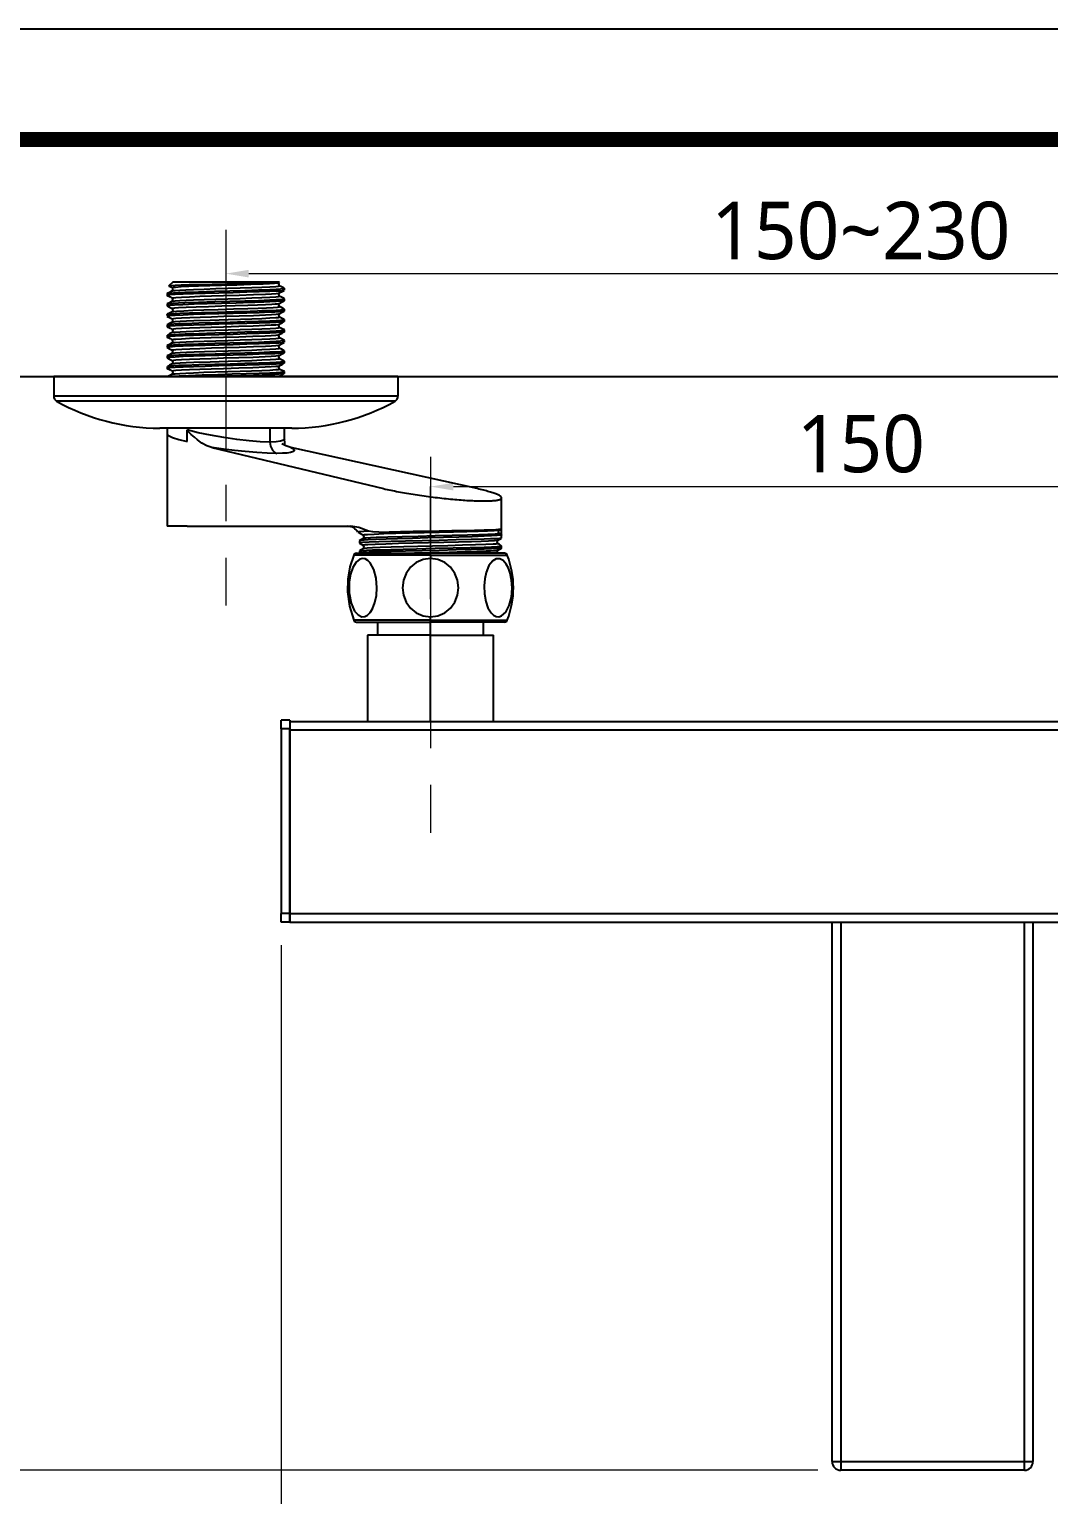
# Model space of a CAD drawing. Extents: x 1841 to 2969, y -24 to 802.
# Drawn here: x 1990.7 to 2168.4, y 547.1 to 802.5 of the extents above; entities that cross this region are included whole.
import ezdxf

# ---------------------------------------------------------------- set-up
doc = ezdxf.new("R2010")
doc.units = 0
doc.header["$LTSCALE"] = 4
doc.header["$MEASUREMENT"] = 0
doc.header["$PDMODE"] = 3
doc.header["$PDSIZE"] = -10
doc.linetypes.add('CENTER2', pattern=[28.575, 19.05, -3.175, 3.175, -3.175])
doc.layers.get('0').update_dxf_attribs({"linetype": 'CONTINUOUS'})
doc.layers.get('DEFPOINTS').update_dxf_attribs({"linetype": 'CONTINUOUS'})
doc.layers.add('1', color=7, linetype='CONTINUOUS')
doc.layers.add('Cneter', color=1, linetype='CENTER2', lineweight=13)
doc.styles.add('Daelim Dimension', font='NanumGothic_1.ttf')
doc.dimstyles.new('DEFAULT', dxfattribs={"dimscale": 2, "dimtxt": 2, "dimasz": 2, "dimexe": 0, "dimexo": 2, "dimgap": 1, "dimtad": 1, "dimdec": 1, "dimzin": 9, "dimdsep": 46, "dimtxsty": 'Daelim Dimension', "dimcen": 0.5, "dimclrd": 252, "dimclre": 252, "dimclrt": 3, "dimadec": 1, "dimazin": 0, "dimtfac": 1, "dimtdec": 1, "dimtix": 1, "dimtmove": 0, "dimatfit": 3, "dimfxl": 1, "dimtolj": 1, "dimtzin": 1, "dimlwd": 9, "dimlwe": 9, "dimarcsym": 0})

# ---------------------------------------------------------------- blocks, each defined once
blk = doc.blocks.new('*D13')
at = {"color": 5, "lineweight": 9, "ltscale": 0.5, "transparency": 16777216}
for p, q in [((2060.66, 703.17), (2060.66, 722.78)), ((2064.66, 722.78), (2206.61, 722.78)), ((2210.61, 703.17), (2210.61, 722.78))]:
    blk.add_line(p, q, dxfattribs=at)
at = {"color": 5, "ltscale": 0.5, "transparency": 16777216}
for points in [[(2064.66, 723.45), (2064.66, 722.11), (2060.66, 722.78)], [(2206.61, 723.45), (2206.61, 722.11), (2210.61, 722.78)]]:
    blk.add_solid(points, dxfattribs=at)
at = {"layer": 'DEFPOINTS', "color": 0, "ltscale": 0.5, "transparency": 16777216}
for p in [(2210.61, 722.78), (2060.66, 699.17), (2210.61, 699.17)]:
    blk.add_point(p, dxfattribs=at)
at = {"color": 7, "ltscale": 0.5, "transparency": 16777216, "insert": (2135.66, 730.21), "char_height": 10, "attachment_point": 5, "style": 'Daelim Dimension'}
blk.add_mtext('\\A1;150', dxfattribs=at)
blk = doc.blocks.new('*D14')
at = {"color": 5, "lineweight": 9, "ltscale": 0.5, "transparency": 16777216}
for p, q in [((2024.99, 763.55), (2024.99, 759.9)), ((2246.33, 763.55), (2246.33, 759.9)), ((2028.99, 759.9), (2242.33, 759.9))]:
    blk.add_line(p, q, dxfattribs=at)
at = {"color": 5, "ltscale": 0.5, "transparency": 16777216}
for points in [[(2028.99, 760.56), (2028.99, 759.23), (2024.99, 759.9)], [(2242.33, 760.56), (2242.33, 759.23), (2246.33, 759.9)]]:
    blk.add_solid(points, dxfattribs=at)
at = {"layer": 'DEFPOINTS', "color": 0, "ltscale": 0.5, "transparency": 16777216}
for p in [(2024.99, 767.55), (2246.33, 767.55), (2246.33, 759.9)]:
    blk.add_point(p, dxfattribs=at)
at = {"color": 7, "ltscale": 0.5, "transparency": 16777216, "insert": (2135.66, 767.35), "char_height": 10, "attachment_point": 5, "style": 'Daelim Dimension'}
blk.add_mtext('\\A1;150~230', dxfattribs=at)
blk = doc.blocks.new('*D21')
at = {"color": 5, "lineweight": 9, "ltscale": 0.5, "transparency": 16777216}
for p, q in [((1990.99, 741.97), (1985.68, 741.97)), ((1985.68, 555.37), (1985.68, 737.97)), ((2128.16, 551.37), (1985.68, 551.37))]:
    blk.add_line(p, q, dxfattribs=at)
at = {"color": 5, "ltscale": 0.5, "transparency": 16777216}
for points in [[(1985.01, 737.97), (1986.35, 737.97), (1985.68, 741.97)], [(1985.01, 555.37), (1986.35, 555.37), (1985.68, 551.37)]]:
    blk.add_solid(points, dxfattribs=at)
at = {"layer": 'DEFPOINTS', "color": 0, "ltscale": 0.5, "transparency": 16777216}
for p in [(1985.68, 741.97), (1994.99, 741.97), (2132.16, 551.37)]:
    blk.add_point(p, dxfattribs=at)
at = {"color": 7, "ltscale": 0.5, "transparency": 16777216, "insert": (1977.98, 646.67), "char_height": 10, "attachment_point": 5, "rotation": 90, "style": 'Daelim Dimension'}
blk.add_mtext('\\A1;190.6', dxfattribs=at)
blk = doc.blocks.new('*D22')
at = {"color": 5, "lineweight": 9, "ltscale": 0.5, "transparency": 16777216}
for p, q in [((2269.01, 644.28), (2269.01, 512.06)), ((2034.66, 642.87), (2034.66, 512.06)), ((2265.01, 512.06), (2038.66, 512.06))]:
    blk.add_line(p, q, dxfattribs=at)
at = {"color": 5, "ltscale": 0.5, "transparency": 16777216}
for points in [[(2038.66, 512.73), (2038.66, 511.39), (2034.66, 512.06)], [(2265.01, 512.73), (2265.01, 511.39), (2269.01, 512.06)]]:
    blk.add_solid(points, dxfattribs=at)
at = {"layer": 'DEFPOINTS', "color": 0, "ltscale": 0.5, "transparency": 16777216}
for p in [(2034.66, 646.87), (2269.01, 648.28), (2034.66, 512.06)]:
    blk.add_point(p, dxfattribs=at)
at = {"color": 7, "ltscale": 0.5, "transparency": 16777216, "insert": (2151.83, 519.76), "char_height": 10, "attachment_point": 5, "style": 'Daelim Dimension'}
blk.add_mtext('\\A1;234.3', dxfattribs=at)

msp = doc.modelspace()

# ---------------------------------------------------------------- linework, layer by layer
at = {"ltscale": 0.5}
for p, q in [((2015.79, 758.47), (2034.25, 758.47)), ((2034.33, 758.36), (2034.25, 758.47)), ((1937, 741.98), (2645.91, 741.98)), ((2071.66, 681.87), (2199.66, 681.87))]:
    msp.add_line(p, q, dxfattribs=at)
msp.add_lwpolyline([(1840.6, -24.32), (2969, -24.32), (2969, 802.48), (1840.6, 802.48)], close=True, dxfattribs=at)
at = {"color": 5, "linetype": 'ByBlock', "lineweight": 200, "const_width": 2.6}
msp.add_lwpolyline([(1858.75, 11.08), (2950.75, 11.08), (2950.75, 783.28), (1858.75, 783.28)], close=True, dxfattribs=at)
at = {"layer": '1', "color": 7, "linetype": 'Continuous'}
for p, q in [((2015.79, 758.47), (2015.07, 757.76)), ((2014.79, 756.43), (2014.79, 756.44)), ((2014.79, 756.43), (2014.79, 756.09)), ((2035.19, 757), (2035.19, 757.34)), ((2014.79, 754.62), (2014.79, 754.63)), ((2014.79, 754.62), (2014.79, 754.28)), ((2035.19, 755.18), (2035.19, 755.52)), ((2035.19, 753.37), (2035.19, 753.71)), ((2014.79, 752.8), (2014.79, 752.46)), ((2014.79, 750.99), (2014.79, 750.65)), ((2035.18, 751.9), (2035.17, 751.91)), ((2035.19, 751.56), (2035.19, 751.89)), ((2014.79, 749.17), (2014.79, 748.83)), ((2035.19, 749.74), (2035.19, 750.08)), ((2035.19, 747.93), (2035.19, 748.27)), ((2014.79, 747.36), (2014.79, 747.02)), ((2035.19, 746.12), (2035.19, 746.45)), ((2014.79, 745.55), (2014.79, 745.21)), ((2014.79, 743.73), (2014.79, 743.39)), ((2035.18, 744.65), (2035.17, 744.65)), ((2035.19, 744.3), (2035.19, 744.64)), ((2054.99, 741.97), (1994.99, 741.97)), ((1994.99, 741.97), (1994.99, 738.55)), ((2035.18, 742.84), (2035.17, 742.84)), ((2035.19, 742.49), (2035.19, 742.83)), ((2054.99, 741.97), (2054.99, 738.55)), ((2054.99, 738.55), (1994.99, 738.55)), ((2054.47, 737.68), (1995.5, 737.68)), ((2036.49, 732.97), (2013.49, 732.97)), ((2014.79, 732.97), (2014.79, 731.95)), ((2032.66, 732.97), (2032.66, 730.55)), ((2035.19, 731.07), (2035.19, 732.97)), ((2014.79, 731.95), (2014.79, 715.87)), ((2018.27, 730.63), (2018.27, 732.66)), ((2022.54, 729.6), (2052.49, 722.43)), ((2068.82, 722.43), (2036.33, 729.6)), ((2073.06, 715.41), (2073.06, 720.82)), ((2018.27, 715.87), (2014.79, 715.87)), ((2018.27, 715.87), (2046.78, 715.87)), ((2073.02, 714.39), (2073.02, 715.43)), ((2048.26, 713.34), (2048.26, 712.95)), ((2073.06, 713.82), (2073.06, 714.36)), ((2060.59, 710.85), (2047.28, 710.85)), ((2047.75, 711.17), (2060.6, 711.17)), ((2048.26, 711.57), (2048.26, 711.2)), ((2060.59, 710.85), (2060.66, 710.85)), ((2060.66, 711.17), (2060.6, 711.17)), ((2073.57, 711.17), (2060.66, 711.17)), ((2060.66, 710.85), (2060.66, 711.17)), ((2060.66, 710.85), (2074.04, 710.85)), ((2060.66, 710.85), (2060.66, 710.25)), ((2069.99, 711.87), (2069.99, 712.25)), ((2073.06, 712.07), (2073.06, 712.45)), ((2060.66, 699.49), (2060.66, 700.09)), ((2060.66, 699.49), (2047.28, 699.49)), ((2047.75, 699.17), (2060.66, 699.17)), ((2051.41, 699.17), (2051.41, 696.87)), ((2060.66, 699.17), (2060.66, 699.49)), ((2060.75, 699.49), (2060.66, 699.49)), ((2060.66, 699.17), (2060.75, 699.17)), ((2060.66, 696.87), (2060.66, 699.17)), ((2060.75, 699.49), (2074.04, 699.49)), ((2073.57, 699.17), (2060.75, 699.17)), ((2069.91, 696.87), (2069.91, 699.17)), ((2049.66, 696.87), (2049.66, 681.87)), ((2060.66, 696.87), (2049.66, 696.87)), ((2060.66, 696.87), (2071.66, 696.87)), ((2060.66, 681.87), (2060.66, 696.87)), ((2071.66, 681.87), (2071.66, 696.87)), ((2034.66, 680.57), (2034.66, 682.07)), ((2036.16, 682.07), (2034.66, 682.07)), ((2036.16, 682.07), (2036.16, 680.57)), ((2036.16, 681.87), (2246.16, 681.87)), ((2036.16, 680.57), (2034.66, 680.57)), ((2034.66, 680.57), (2034.66, 648.37)), ((2036.16, 680.57), (2036.16, 648.37)), ((2036.16, 648.37), (2036.16, 680.37)), ((2036.16, 680.37), (2246.16, 680.37)), ((2034.66, 646.87), (2034.66, 648.37)), ((2036.16, 648.37), (2034.66, 648.37)), ((2036.16, 646.87), (2034.66, 646.87)), ((2036.16, 648.37), (2036.16, 646.87)), ((2036.16, 648.37), (2246.16, 648.37)), ((2036.16, 646.87), (2036.16, 648.37)), ((2036.16, 646.87), (2246.16, 646.87)), ((2130.66, 552.87), (2130.66, 646.87)), ((2132.16, 646.87), (2132.16, 552.87)), ((2164.16, 552.87), (2164.16, 646.87)), ((2165.66, 646.87), (2165.66, 552.87)), ((2130.66, 552.87), (2132.16, 552.87)), ((2132.16, 552.87), (2164.16, 552.87)), ((2132.16, 552.87), (2132.16, 551.37)), ((2164.16, 552.87), (2165.66, 552.87)), ((2164.16, 551.37), (2164.16, 552.87)), ((2164.16, 551.37), (2132.16, 551.37))]:
    msp.add_line(p, q, dxfattribs=at)
for points in [[(2015.66, 756.89, 0), (2015.17, 756.64, 0), (2014.79, 756.44, 0)], [(2032.66, 756.79, 0), (2030.82, 756.72, 0), (2028.64, 756.65, 0), (2026.25, 756.58, 0), (2023.78, 756.51, 0), (2021.39, 756.44, 0), (2019.34, 756.37, 0), (2017.57, 756.31, 0), (2016.18, 756.24, 0), (2015.25, 756.18, 0), (2014.94, 756.14, 0), (2014.81, 756.11, 0), (2014.79, 756.1, 0), (2014.79, 756.09, 0)], [(2014.79, 756.09, 0), (2014.79, 756.08, 0), (2014.8, 756.07, 0)], [(2014.79, 756.08, 0), (2015.27, 755.83, 0), (2015.64, 755.63, 0)], [(2014.8, 756.45, 0), (2014.86, 756.47, 0), (2014.95, 756.48, 0), (2015.2, 756.51, 0), (2015.88, 756.57, 0), (2016.76, 756.61, 0), (2017.84, 756.66, 0), (2020.24, 756.75, 0), (2023.04, 756.83, 0), (2025.69, 756.9, 0), (2028.29, 756.98, 0), (2030.66, 757.06, 0), (2032.66, 757.13, 0)], [(2032.1, 758.21, 0), (2030.15, 758.16, 0), (2027.8, 758.11, 0), (2025.22, 758.06, 0), (2022.61, 758.01, 0), (2020.16, 757.95, 0), (2018.58, 757.92, 0), (2017.23, 757.88, 0), (2016.18, 757.84, 0), (2015.31, 757.79, 0), (2015.12, 757.77, 0), (2015.08, 757.76, 0), (2015.07, 757.75, 0)], [(2015.07, 757.75, 0), (2015.07, 757.75, 0), (2015.07, 757.74, 0)], [(2015.1, 757.73, 0), (2015.4, 757.57, 0), (2015.64, 757.45, 0)], [(2015.64, 757.45, 0), (2015.64, 757.46, 0), (2015.65, 757.47, 0), (2015.67, 757.48, 0), (2015.89, 757.53, 0), (2016.24, 757.56, 0), (2017.2, 757.63, 0), (2018.56, 757.69, 0), (2020.25, 757.76, 0), (2022.18, 757.82, 0), (2024.26, 757.89, 0), (2026.89, 757.97, 0), (2029.36, 758.05, 0), (2031.48, 758.13, 0), (2032.61, 758.19, 0), (2033.48, 758.24, 0), (2033.96, 758.28, 0), (2034.24, 758.32, 0)], [(2015.64, 757.46, 0), (2015.72, 757.13, 0), (2015.64, 756.88, 0)], [(2015.64, 755.64, 0), (2015.64, 755.64, 0), (2015.64, 755.65, 0), (2015.67, 755.67, 0), (2015.91, 755.71, 0), (2016.26, 755.75, 0), (2017.27, 755.82, 0), (2018.69, 755.88, 0), (2020.46, 755.95, 0), (2022.47, 756.02, 0), (2024.61, 756.09, 0), (2027.3, 756.17, 0), (2029.79, 756.25, 0), (2031.88, 756.34, 0), (2032.96, 756.39, 0), (2033.74, 756.45, 0), (2034.16, 756.5, 0), (2034.31, 756.53, 0)], [(2015.66, 756.89, 0), (2015.74, 756.92, 0), (2015.84, 756.94, 0), (2016.14, 756.97, 0), (2016.99, 757.03, 0), (2018.05, 757.09, 0), (2019.37, 757.14, 0), (2021.2, 757.21, 0), (2023.23, 757.28, 0), (2025.35, 757.34, 0), (2027.49, 757.41, 0), (2029.5, 757.48, 0), (2031.27, 757.54, 0), (2032.69, 757.61, 0), (2033.71, 757.68, 0), (2034.13, 757.73, 0), (2034.3, 757.76, 0), (2034.33, 757.78, 0), (2034.33, 757.78, 0), (2034.33, 757.79, 0)], [(2015.66, 755.08, 0), (2015.74, 755.1, 0), (2015.85, 755.12, 0), (2016.15, 755.16, 0), (2016.99, 755.22, 0), (2018.06, 755.28, 0), (2019.37, 755.33, 0), (2021.21, 755.4, 0), (2023.23, 755.46, 0), (2025.35, 755.53, 0), (2027.49, 755.59, 0), (2029.5, 755.66, 0), (2031.27, 755.73, 0), (2032.69, 755.8, 0), (2033.7, 755.86, 0), (2034.13, 755.91, 0), (2034.3, 755.95, 0), (2034.33, 755.96, 0), (2034.33, 755.97, 0), (2034.33, 755.98, 0)], [(2034.24, 758.33, 0), (2033.94, 758.29, 0), (2033.4, 758.26, 0), (2032.1, 758.21, 0)], [(2032.66, 757.13, 0), (2033.74, 757.18, 0), (2034.54, 757.24, 0), (2035.02, 757.29, 0), (2035.14, 757.31, 0), (2035.17, 757.33, 0), (2035.19, 757.34, 0)], [(2035.17, 756.98, 0), (2035.04, 756.95, 0), (2034.84, 756.92, 0), (2034.27, 756.87, 0), (2033.56, 756.83, 0), (2032.66, 756.79, 0)], [(2034.32, 758.34, 0), (2034.32, 758.34, 0), (2034.32, 758.34, 0), (2034.31, 758.34, 0), (2034.24, 758.33, 0)], [(2034.33, 757.79, 0), (2034.25, 758.11, 0), (2034.33, 758.36, 0)], [(2034.33, 755.97, 0), (2034.25, 756.3, 0), (2034.33, 756.55, 0)], [(2035.18, 757.35, 0), (2034.69, 757.6, 0), (2034.31, 757.8, 0)], [(2034.31, 756.53, 0), (2034.8, 756.79, 0), (2035.18, 756.98, 0)], [(2035.17, 755.54, 0), (2034.69, 755.79, 0), (2034.31, 755.99, 0)], [(2035.18, 757.35, 0), (2035.17, 757.35, 0), (2035.17, 757.36, 0)], [(2015.66, 755.08, 0), (2015.17, 754.83, 0), (2014.79, 754.63, 0)], [(2029.21, 754.85, 0), (2026.77, 754.78, 0), (2024.24, 754.71, 0), (2021.75, 754.64, 0), (2019.46, 754.56, 0), (2017.52, 754.49, 0), (2016.03, 754.42, 0), (2015.28, 754.36, 0), (2014.87, 754.31, 0), (2014.81, 754.3, 0), (2014.79, 754.29, 0), (2014.79, 754.28, 0)], [(2014.79, 754.27, 0), (2015.28, 754.01, 0), (2015.66, 753.81, 0)], [(2014.8, 754.63, 0), (2014.87, 754.65, 0), (2014.96, 754.67, 0), (2015.2, 754.7, 0), (2015.89, 754.75, 0), (2016.76, 754.8, 0), (2017.85, 754.85, 0), (2020.25, 754.93, 0), (2023.05, 755.02, 0), (2025.69, 755.09, 0), (2028.29, 755.17, 0), (2030.66, 755.24, 0), (2032.66, 755.32, 0)], [(2014.8, 752.82, 0), (2014.92, 752.85, 0), (2015.1, 752.88, 0), (2015.58, 752.92, 0), (2016.19, 752.95, 0), (2016.97, 752.99, 0), (2018.68, 753.06, 0), (2020.76, 753.13, 0), (2023.53, 753.21, 0), (2026.42, 753.3, 0), (2029.21, 753.38, 0)], [(2015.64, 755.64, 0), (2015.72, 755.32, 0), (2015.64, 755.06, 0)], [(2015.64, 753.83, 0), (2015.73, 753.5, 0), (2015.64, 753.25, 0)], [(2015.65, 753.82, 0), (2015.65, 753.83, 0), (2015.65, 753.84, 0), (2015.67, 753.85, 0), (2015.7, 753.86, 0), (2016.11, 753.92, 0), (2016.72, 753.97, 0), (2018.07, 754.04, 0), (2019.85, 754.12, 0), (2021.97, 754.19, 0), (2024.27, 754.26, 0), (2026.61, 754.33, 0), (2028.85, 754.41, 0)], [(2015.66, 753.27, 0), (2015.77, 753.3, 0), (2015.94, 753.32, 0), (2016.39, 753.37, 0), (2017.66, 753.44, 0), (2019.23, 753.51, 0), (2021.14, 753.58, 0), (2023.68, 753.66, 0), (2026.32, 753.74, 0), (2028.85, 753.83, 0)], [(2028.85, 754.41, 0), (2030.49, 754.46, 0), (2031.89, 754.52, 0), (2033.01, 754.58, 0), (2033.58, 754.62, 0), (2033.99, 754.66, 0), (2034.22, 754.69, 0), (2034.31, 754.72, 0)], [(2028.85, 753.83, 0), (2030.6, 753.89, 0), (2032.09, 753.95, 0), (2033.24, 754.01, 0), (2033.99, 754.08, 0), (2034.23, 754.11, 0), (2034.32, 754.14, 0), (2034.33, 754.15, 0), (2034.33, 754.16, 0), (2034.33, 754.16, 0)], [(2032.66, 754.97, 0), (2031.61, 754.93, 0), (2030.86, 754.91, 0), (2030.06, 754.88, 0), (2029.21, 754.85, 0)], [(2029.21, 753.38, 0), (2030.5, 753.42, 0), (2031.28, 753.45, 0), (2032, 753.48, 0), (2032.66, 753.5, 0)], [(2032.66, 755.32, 0), (2033.74, 755.37, 0), (2034.54, 755.42, 0), (2035.02, 755.47, 0), (2035.14, 755.5, 0), (2035.17, 755.51, 0), (2035.18, 755.52, 0), (2035.19, 755.52, 0)], [(2035.19, 755.18, 0), (2035.17, 755.17, 0), (2035.14, 755.16, 0), (2035.02, 755.13, 0), (2034.53, 755.08, 0), (2033.74, 755.03, 0), (2032.66, 754.97, 0)], [(2032.66, 753.5, 0), (2033.74, 753.56, 0), (2034.54, 753.61, 0), (2035.02, 753.66, 0), (2035.14, 753.68, 0), (2035.17, 753.7, 0), (2035.19, 753.71, 0)], [(2035.17, 753.36, 0), (2035.04, 753.32, 0), (2034.84, 753.29, 0), (2034.28, 753.25, 0), (2033.56, 753.21, 0), (2032.66, 753.16, 0)], [(2034.33, 754.16, 0), (2034.25, 754.48, 0), (2034.33, 754.74, 0)], [(2034.3, 754.71, 0), (2034.79, 754.97, 0), (2035.18, 755.17, 0)], [(2034.31, 752.91, 0), (2034.8, 753.16, 0), (2035.18, 753.36, 0)], [(2035.18, 753.72, 0), (2034.7, 753.97, 0), (2034.32, 754.17, 0)], [(2035.18, 755.53, 0), (2035.17, 755.54, 0), (2035.17, 755.54, 0)], [(2035.18, 753.72, 0), (2035.18, 753.72, 0), (2035.17, 753.73, 0)], [(2014.78, 752.45, 0), (2015.27, 752.2, 0), (2015.65, 752, 0)], [(2015.66, 753.27, 0), (2015.18, 753.01, 0), (2014.79, 752.81, 0)], [(2032.66, 753.16, 0), (2030.82, 753.09, 0), (2028.64, 753.02, 0), (2026.25, 752.95, 0), (2023.78, 752.88, 0), (2021.4, 752.81, 0), (2019.34, 752.75, 0), (2017.57, 752.68, 0), (2016.18, 752.62, 0), (2015.25, 752.55, 0), (2014.94, 752.51, 0), (2014.81, 752.48, 0), (2014.79, 752.47, 0), (2014.79, 752.46, 0)], [(2014.79, 752.8, 0), (2014.79, 752.81, 0), (2014.79, 752.81, 0)], [(2014.79, 752.45, 0), (2014.79, 752.45, 0), (2014.8, 752.45, 0)], [(2015.66, 751.46, 0), (2015.18, 751.2, 0), (2014.79, 751, 0)], [(2032.66, 751.35, 0), (2030.82, 751.28, 0), (2028.64, 751.21, 0), (2026.25, 751.14, 0), (2023.78, 751.07, 0), (2021.4, 751, 0), (2019.34, 750.93, 0), (2017.57, 750.87, 0), (2016.18, 750.8, 0), (2015.25, 750.74, 0), (2014.94, 750.7, 0), (2014.81, 750.67, 0), (2014.79, 750.66, 0), (2014.79, 750.65, 0)], [(2014.79, 750.99, 0), (2014.79, 751, 0), (2014.79, 751, 0)], [(2014.81, 751.01, 0), (2014.98, 751.04, 0), (2015.23, 751.07, 0), (2015.93, 751.13, 0), (2016.82, 751.18, 0), (2017.91, 751.22, 0), (2020.31, 751.3, 0), (2023.1, 751.39, 0), (2025.74, 751.46, 0), (2028.32, 751.54, 0), (2030.67, 751.61, 0), (2032.66, 751.69, 0)], [(2015.64, 752.01, 0), (2015.64, 752.02, 0), (2015.64, 752.02, 0), (2015.67, 752.04, 0), (2015.92, 752.09, 0), (2016.28, 752.12, 0), (2017.29, 752.19, 0), (2018.72, 752.26, 0), (2020.5, 752.32, 0), (2022.51, 752.39, 0), (2024.65, 752.46, 0), (2027.33, 752.54, 0), (2029.82, 752.63, 0), (2031.9, 752.71, 0), (2032.96, 752.76, 0), (2033.75, 752.82, 0), (2034.17, 752.87, 0), (2034.27, 752.89, 0), (2034.31, 752.91, 0)], [(2015.64, 752.02, 0), (2015.72, 751.69, 0), (2015.64, 751.43, 0)], [(2015.65, 750.2, 0), (2015.65, 750.2, 0), (2015.65, 750.21, 0), (2015.67, 750.22, 0), (2015.91, 750.27, 0), (2016.26, 750.31, 0), (2017.27, 750.37, 0), (2018.69, 750.44, 0), (2020.44, 750.51, 0), (2022.44, 750.58, 0), (2024.58, 750.64, 0), (2027.25, 750.73, 0), (2029.74, 750.81, 0), (2031.83, 750.89, 0), (2032.92, 750.95, 0), (2033.71, 751, 0), (2034.14, 751.05, 0), (2034.3, 751.09, 0)], [(2015.66, 751.46, 0), (2015.88, 751.5, 0), (2016.19, 751.53, 0), (2017.05, 751.6, 0), (2018.12, 751.65, 0), (2019.44, 751.71, 0), (2022.27, 751.8, 0), (2025.4, 751.9, 0), (2027.53, 751.97, 0), (2029.53, 752.04, 0), (2031.28, 752.1, 0), (2032.69, 752.17, 0), (2033.7, 752.24, 0), (2034.13, 752.28, 0), (2034.3, 752.32, 0), (2034.32, 752.33, 0), (2034.32, 752.34, 0), (2034.32, 752.35, 0)], [(2032.66, 751.69, 0), (2033.74, 751.74, 0), (2034.54, 751.79, 0), (2035.02, 751.84, 0), (2035.14, 751.87, 0), (2035.17, 751.88, 0), (2035.18, 751.89, 0), (2035.19, 751.89, 0)], [(2035.19, 751.56, 0), (2035.18, 751.55, 0), (2035.17, 751.54, 0), (2035.14, 751.53, 0), (2035.02, 751.51, 0), (2034.53, 751.45, 0), (2033.74, 751.4, 0), (2032.66, 751.35, 0)], [(2034.33, 752.34, 0), (2034.24, 752.67, 0), (2034.33, 752.92, 0)], [(2034.33, 750.53, 0), (2034.24, 750.86, 0), (2034.33, 751.11, 0)], [(2034.3, 751.09, 0), (2034.79, 751.34, 0), (2035.17, 751.54, 0)], [(2035.18, 751.9, 0), (2034.69, 752.16, 0), (2034.31, 752.36, 0)], [(2014.79, 750.64, 0), (2015.28, 750.39, 0), (2015.66, 750.19, 0)], [(2014.79, 750.64, 0), (2014.79, 750.64, 0), (2014.8, 750.64, 0)], [(2032.66, 749.53, 0), (2030.82, 749.46, 0), (2028.64, 749.4, 0), (2026.25, 749.32, 0), (2023.78, 749.25, 0), (2021.4, 749.19, 0), (2019.34, 749.12, 0), (2017.57, 749.05, 0), (2016.18, 748.99, 0), (2015.25, 748.92, 0), (2014.94, 748.88, 0), (2014.81, 748.86, 0), (2014.79, 748.84, 0), (2014.79, 748.83, 0)], [(2014.79, 749.17, 0), (2014.79, 749.18, 0), (2014.79, 749.18, 0)], [(2014.79, 748.83, 0), (2015.27, 748.57, 0), (2015.66, 748.37, 0)], [(2014.79, 748.83, 0), (2014.79, 748.82, 0), (2014.8, 748.82, 0)], [(2014.8, 749.19, 0), (2014.97, 749.23, 0), (2015.22, 749.26, 0), (2015.91, 749.31, 0), (2016.79, 749.36, 0), (2017.88, 749.4, 0), (2020.28, 749.49, 0), (2023.08, 749.57, 0), (2025.72, 749.65, 0), (2028.3, 749.73, 0), (2030.67, 749.8, 0), (2032.66, 749.87, 0)], [(2015.67, 749.64, 0), (2015.18, 749.39, 0), (2014.8, 749.19, 0)], [(2015.64, 750.2, 0), (2015.73, 749.87, 0), (2015.64, 749.62, 0)], [(2015.65, 748.38, 0), (2015.64, 748.39, 0), (2015.65, 748.4, 0), (2015.67, 748.41, 0), (2015.91, 748.46, 0), (2016.27, 748.49, 0), (2017.28, 748.56, 0), (2018.69, 748.63, 0), (2020.44, 748.69, 0), (2022.44, 748.76, 0), (2024.57, 748.83, 0), (2027.24, 748.91, 0), (2029.72, 748.99, 0), (2031.82, 749.08, 0), (2032.89, 749.13, 0), (2033.69, 749.19, 0), (2034.14, 749.24, 0), (2034.31, 749.27, 0)], [(2015.64, 748.39, 0), (2015.72, 748.06, 0), (2015.64, 747.81, 0)], [(2015.66, 747.82, 0), (2015.74, 747.85, 0), (2015.85, 747.87, 0), (2016.15, 747.9, 0), (2017, 747.96, 0), (2018.06, 748.02, 0), (2019.37, 748.07, 0), (2021.21, 748.14, 0), (2023.23, 748.21, 0), (2025.35, 748.27, 0), (2027.49, 748.34, 0), (2029.5, 748.41, 0), (2031.26, 748.47, 0), (2032.69, 748.54, 0), (2033.7, 748.61, 0), (2034.13, 748.65, 0), (2034.3, 748.69, 0), (2034.33, 748.71, 0), (2034.33, 748.71, 0), (2034.33, 748.72, 0)], [(2015.67, 749.64, 0), (2015.87, 749.68, 0), (2016.17, 749.72, 0), (2017.02, 749.78, 0), (2018.1, 749.84, 0), (2019.42, 749.89, 0), (2021.25, 749.96, 0), (2023.27, 750.02, 0), (2025.38, 750.09, 0), (2027.52, 750.15, 0), (2029.52, 750.22, 0), (2031.28, 750.29, 0), (2032.7, 750.36, 0), (2033.7, 750.42, 0), (2034.13, 750.47, 0), (2034.3, 750.51, 0), (2034.32, 750.52, 0), (2034.32, 750.53, 0), (2034.32, 750.53, 0)], [(2032.66, 749.87, 0), (2033.74, 749.93, 0), (2034.54, 749.98, 0), (2035.02, 750.03, 0), (2035.14, 750.05, 0), (2035.17, 750.07, 0), (2035.19, 750.08, 0)], [(2035.19, 749.74, 0), (2035.17, 749.73, 0), (2035.14, 749.71, 0), (2035.02, 749.69, 0), (2034.53, 749.64, 0), (2033.74, 749.59, 0), (2032.66, 749.53, 0)], [(2032.66, 748.06, 0), (2033.74, 748.11, 0), (2034.54, 748.16, 0), (2035.02, 748.22, 0), (2035.14, 748.24, 0), (2035.17, 748.26, 0), (2035.18, 748.26, 0), (2035.19, 748.27, 0)], [(2034.33, 748.71, 0), (2034.25, 749.04, 0), (2034.33, 749.3, 0)], [(2035.19, 750.09, 0), (2034.7, 750.34, 0), (2034.31, 750.54, 0)], [(2034.31, 749.27, 0), (2034.79, 749.53, 0), (2035.18, 749.73, 0)], [(2035.19, 748.27, 0), (2034.7, 748.53, 0), (2034.32, 748.73, 0)], [(2014.78, 747.01, 0), (2015.27, 746.76, 0), (2015.65, 746.56, 0)], [(2015.66, 747.82, 0), (2015.17, 747.57, 0), (2014.79, 747.37, 0)], [(2032.66, 747.72, 0), (2030.82, 747.65, 0), (2028.64, 747.58, 0), (2026.25, 747.51, 0), (2023.78, 747.44, 0), (2021.4, 747.37, 0), (2019.34, 747.31, 0), (2017.57, 747.24, 0), (2016.18, 747.18, 0), (2015.25, 747.11, 0), (2014.94, 747.07, 0), (2014.81, 747.04, 0), (2014.79, 747.03, 0), (2014.79, 747.02, 0)], [(2014.79, 747.36, 0), (2014.79, 747.37, 0), (2014.79, 747.37, 0)], [(2014.79, 747.01, 0), (2014.79, 747.01, 0), (2014.8, 747.01, 0)], [(2015.66, 746.01, 0), (2015.18, 745.76, 0), (2014.79, 745.56, 0)], [(2032.66, 745.91, 0), (2030.82, 745.84, 0), (2028.64, 745.76, 0), (2026.25, 745.7, 0), (2023.78, 745.63, 0), (2021.4, 745.55, 0), (2019.34, 745.49, 0), (2017.57, 745.43, 0), (2016.18, 745.36, 0), (2015.25, 745.29, 0), (2014.94, 745.26, 0), (2014.81, 745.23, 0), (2014.79, 745.22, 0), (2014.79, 745.21, 0)], [(2014.8, 747.38, 0), (2014.87, 747.4, 0), (2014.96, 747.42, 0), (2015.2, 747.44, 0), (2015.89, 747.49, 0), (2016.77, 747.54, 0), (2017.85, 747.59, 0), (2020.25, 747.67, 0), (2023.05, 747.76, 0), (2025.7, 747.84, 0), (2028.29, 747.91, 0), (2030.66, 747.98, 0), (2032.66, 748.06, 0)], [(2014.81, 745.57, 0), (2014.98, 745.6, 0), (2015.24, 745.63, 0), (2015.94, 745.68, 0), (2016.82, 745.73, 0), (2017.92, 745.78, 0), (2020.32, 745.86, 0), (2023.11, 745.95, 0), (2025.74, 746.02, 0), (2028.32, 746.09, 0), (2030.67, 746.17, 0), (2032.66, 746.25, 0)], [(2015.64, 746.57, 0), (2015.64, 746.58, 0), (2015.64, 746.58, 0), (2015.67, 746.6, 0), (2015.92, 746.64, 0), (2016.28, 746.68, 0), (2017.3, 746.75, 0), (2018.72, 746.82, 0), (2020.49, 746.88, 0), (2022.5, 746.95, 0), (2024.64, 747.02, 0), (2027.32, 747.1, 0), (2029.8, 747.18, 0), (2031.88, 747.27, 0), (2032.95, 747.32, 0), (2033.73, 747.38, 0), (2034.16, 747.43, 0), (2034.27, 747.45, 0), (2034.31, 747.46, 0)], [(2015.64, 746.58, 0), (2015.72, 746.25, 0), (2015.64, 745.99, 0)], [(2015.66, 746.01, 0), (2015.88, 746.06, 0), (2016.19, 746.09, 0), (2017.05, 746.15, 0), (2018.12, 746.21, 0), (2019.45, 746.26, 0), (2021.28, 746.33, 0), (2023.3, 746.39, 0), (2025.4, 746.46, 0), (2027.53, 746.53, 0), (2029.53, 746.59, 0), (2031.28, 746.66, 0), (2032.69, 746.73, 0), (2033.7, 746.79, 0), (2034.13, 746.84, 0), (2034.3, 746.88, 0), (2034.32, 746.89, 0), (2034.33, 746.9, 0), (2034.32, 746.91, 0)], [(2035.17, 747.91, 0), (2035.04, 747.88, 0), (2034.84, 747.85, 0), (2034.27, 747.81, 0), (2033.56, 747.76, 0), (2032.66, 747.72, 0)], [(2032.66, 746.25, 0), (2033.74, 746.3, 0), (2034.54, 746.35, 0), (2035.02, 746.4, 0), (2035.14, 746.43, 0), (2035.17, 746.44, 0), (2035.18, 746.45, 0), (2035.19, 746.45, 0)], [(2035.17, 746.1, 0), (2035.03, 746.06, 0), (2034.82, 746.04, 0), (2034.26, 745.99, 0), (2033.55, 745.95, 0), (2032.66, 745.91, 0)], [(2034.33, 746.9, 0), (2034.25, 747.23, 0), (2034.33, 747.48, 0)], [(2034.3, 745.65, 0), (2034.79, 745.9, 0), (2035.17, 746.1, 0)], [(2034.31, 747.46, 0), (2034.8, 747.72, 0), (2035.18, 747.92, 0)], [(2035.18, 746.46, 0), (2034.7, 746.72, 0), (2034.31, 746.92, 0)], [(2014.78, 745.2, 0), (2015.27, 744.94, 0), (2015.66, 744.75, 0)], [(2014.79, 745.55, 0), (2014.79, 745.55, 0), (2014.79, 745.56, 0)], [(2014.79, 745.2, 0), (2014.79, 745.2, 0), (2014.8, 745.19, 0)], [(2032.66, 744.09, 0), (2030.82, 744.02, 0), (2028.64, 743.95, 0), (2026.25, 743.88, 0), (2023.78, 743.81, 0), (2021.4, 743.74, 0), (2019.34, 743.67, 0), (2017.57, 743.61, 0), (2016.18, 743.55, 0), (2015.25, 743.48, 0), (2014.94, 743.44, 0), (2014.81, 743.41, 0), (2014.79, 743.4, 0), (2014.79, 743.39, 0)], [(2014.79, 743.73, 0), (2014.79, 743.74, 0), (2014.79, 743.74, 0)], [(2014.79, 743.39, 0), (2014.79, 743.38, 0), (2014.8, 743.38, 0)], [(2014.79, 743.38, 0), (2015.28, 743.13, 0), (2015.66, 742.93, 0)], [(2014.8, 743.75, 0), (2014.97, 743.79, 0), (2015.23, 743.82, 0), (2015.92, 743.87, 0), (2016.8, 743.92, 0), (2017.89, 743.96, 0), (2020.29, 744.05, 0), (2023.09, 744.13, 0), (2025.73, 744.2, 0), (2028.31, 744.28, 0), (2030.67, 744.36, 0), (2032.66, 744.43, 0)], [(2015.67, 744.2, 0), (2015.18, 743.94, 0), (2014.8, 743.74, 0)], [(2015.64, 744.76, 0), (2015.73, 744.43, 0), (2015.64, 744.18, 0)], [(2015.65, 744.75, 0), (2015.65, 744.76, 0), (2015.65, 744.77, 0), (2015.67, 744.78, 0), (2015.91, 744.83, 0), (2016.26, 744.87, 0), (2017.26, 744.93, 0), (2018.69, 745, 0), (2020.45, 745.07, 0), (2022.44, 745.13, 0), (2024.58, 745.2, 0), (2027.26, 745.28, 0), (2029.75, 745.37, 0), (2031.84, 745.45, 0), (2032.92, 745.51, 0), (2033.71, 745.56, 0), (2034.14, 745.61, 0), (2034.3, 745.65, 0)], [(2015.65, 742.94, 0), (2015.65, 742.95, 0), (2015.65, 742.95, 0), (2015.67, 742.97, 0), (2015.91, 743.01, 0), (2016.27, 743.05, 0), (2017.28, 743.12, 0), (2018.69, 743.19, 0), (2020.44, 743.25, 0), (2022.44, 743.32, 0), (2024.57, 743.39, 0), (2027.24, 743.47, 0), (2029.72, 743.55, 0), (2031.82, 743.64, 0), (2032.9, 743.69, 0), (2033.69, 743.75, 0), (2034.13, 743.79, 0), (2034.31, 743.83, 0)], [(2015.66, 742.38, 0), (2015.73, 742.41, 0), (2015.84, 742.42, 0), (2016.14, 742.46, 0), (2016.98, 742.52, 0), (2018.04, 742.58, 0), (2019.35, 742.63, 0), (2021.18, 742.7, 0), (2023.21, 742.76, 0), (2025.33, 742.83, 0), (2027.47, 742.9, 0), (2029.48, 742.96, 0), (2031.25, 743.03, 0), (2032.68, 743.1, 0), (2033.69, 743.17, 0), (2034.13, 743.21, 0), (2034.3, 743.25, 0), (2034.33, 743.26, 0), (2034.33, 743.27, 0), (2034.33, 743.28, 0)], [(2015.67, 744.2, 0), (2015.87, 744.24, 0), (2016.17, 744.28, 0), (2017.03, 744.34, 0), (2018.1, 744.39, 0), (2019.43, 744.45, 0), (2022.25, 744.55, 0), (2025.39, 744.65, 0), (2027.53, 744.71, 0), (2029.52, 744.78, 0), (2031.28, 744.85, 0), (2032.7, 744.91, 0), (2033.71, 744.98, 0), (2034.13, 745.03, 0), (2034.29, 745.06, 0), (2034.32, 745.08, 0), (2034.32, 745.08, 0), (2034.32, 745.09, 0)], [(2032.66, 744.43, 0), (2033.74, 744.48, 0), (2034.54, 744.54, 0), (2035.02, 744.59, 0), (2035.14, 744.61, 0), (2035.17, 744.62, 0), (2035.19, 744.64, 0)], [(2035.19, 744.3, 0), (2035.18, 744.29, 0), (2035.17, 744.28, 0), (2035.14, 744.27, 0), (2035.02, 744.25, 0), (2034.53, 744.2, 0), (2033.74, 744.14, 0), (2032.66, 744.09, 0)], [(2034.33, 745.09, 0), (2034.24, 745.41, 0), (2034.33, 745.67, 0)], [(2034.33, 743.27, 0), (2034.25, 743.6, 0), (2034.33, 743.85, 0)], [(2035.18, 744.65, 0), (2034.69, 744.9, 0), (2034.31, 745.1, 0)], [(2034.31, 743.83, 0), (2034.79, 744.09, 0), (2035.18, 744.29, 0)], [(2035.19, 742.83, 0), (2034.7, 743.09, 0), (2034.32, 743.29, 0)], [(2015.66, 742.38, 0), (2015.22, 742.15, 0), (2014.87, 741.97, 0)], [(2014.95, 741.97, 0), (2015.64, 742.04, 0), (2016.85, 742.1, 0), (2018.5, 742.17, 0), (2020.89, 742.25, 0), (2023.6, 742.33, 0), (2026.11, 742.41, 0), (2028.55, 742.47, 0), (2030.78, 742.54, 0), (2032.66, 742.62, 0)], [(2015.64, 742.95, 0), (2015.73, 742.62, 0), (2015.64, 742.36, 0)], [(2032.66, 742.28, 0), (2031.33, 742.22, 0), (2029.79, 742.17, 0), (2027.58, 742.11, 0), (2025.24, 742.04, 0), (2022.87, 741.97, 0)], [(2032.66, 742.62, 0), (2033.74, 742.67, 0), (2034.54, 742.72, 0), (2035.02, 742.77, 0), (2035.14, 742.8, 0), (2035.17, 742.81, 0), (2035.19, 742.83, 0)], [(2035.17, 742.47, 0), (2035.03, 742.43, 0), (2034.83, 742.41, 0), (2034.27, 742.36, 0), (2033.55, 742.32, 0), (2032.66, 742.28, 0)], [(2034.07, 741.97, 0), (2034.24, 742, 0), (2034.31, 742.02, 0)], [(2034.31, 742.02, 0), (2034.79, 742.27, 0), (2035.18, 742.47, 0)], [(2014.79, 731.95, 0), (2014.86, 731.81, 0), (2015.02, 731.68, 0), (2015.7, 731.35, 0), (2016.8, 731, 0), (2018.27, 730.63, 0)], [(2032.66, 730.55, 0), (2031, 730.6, 0), (2029.04, 730.75, 0), (2026.89, 730.99, 0), (2024.66, 731.32, 0), (2022.35, 731.72, 0), (2020.18, 732.18, 0), (2018.27, 732.66, 0)], [(2022.54, 729.6, 0), (2021.68, 729.91, 0), (2020.84, 730.38, 0), (2020.03, 730.96, 0), (2019.51, 731.38, 0), (2018.97, 731.85, 0), (2018.76, 732.04, 0), (2018.54, 732.26, 0), (2018.37, 732.46, 0), (2018.31, 732.55, 0), (2018.27, 732.66, 0)], [(2035.19, 731.07, 0), (2035.14, 730.95, 0), (2035.02, 730.85, 0), (2034.54, 730.68, 0), (2033.74, 730.58, 0), (2032.66, 730.55, 0)], [(2032.66, 730.55, 0), (2032.77, 729.81, 0), (2033.1, 729.14, 0), (2033.48, 728.77, 0), (2033.91, 728.58, 0)], [(2035.25, 730.19, 0), (2035.29, 730.27, 0), (2035.27, 730.43, 0), (2035.19, 731.08, 0)], [(2033.91, 728.58, 0), (2032.19, 728.62, 0), (2030.37, 728.72, 0), (2028.36, 728.89, 0), (2026.52, 729.08, 0), (2024.56, 729.32, 0), (2022.54, 729.6, 0)], [(2036.33, 729.6, 0), (2036.76, 729.35, 0), (2036.91, 729.17, 0), (2036.92, 729.04, 0), (2036.81, 728.92, 0), (2036.29, 728.74, 0), (2035.62, 728.64, 0), (2034.85, 728.59, 0), (2033.91, 728.58, 0)], [(2036.33, 729.6, 0), (2035.44, 729.9, 0), (2034.76, 730.23, 0)], [(2052.49, 722.43, 0), (2052.79, 722.36, 0), (2053.1, 722.3, 0), (2053.41, 722.23, 0), (2053.73, 722.16, 0), (2054.05, 722.09, 0), (2054.39, 722.03, 0), (2054.73, 721.96, 0), (2055.07, 721.9, 0), (2055.42, 721.83, 0), (2055.78, 721.77, 0), (2056.14, 721.7, 0), (2056.5, 721.64, 0), (2056.87, 721.58, 0), (2057.24, 721.52, 0), (2057.62, 721.46, 0), (2058, 721.4, 0), (2058.38, 721.34, 0), (2058.77, 721.28, 0), (2059.15, 721.22, 0), (2059.54, 721.17, 0), (2059.93, 721.12, 0), (2060.32, 721.06, 0), (2060.71, 721.01, 0), (2061.1, 720.96, 0), (2061.48, 720.91, 0), (2061.87, 720.87, 0), (2062.26, 720.82, 0), (2062.64, 720.78, 0), (2063.03, 720.74, 0), (2063.41, 720.7, 0), (2063.79, 720.66, 0), (2064.16, 720.62, 0), (2064.54, 720.58, 0), (2064.9, 720.55, 0), (2065.27, 720.52, 0), (2065.63, 720.49, 0), (2065.98, 720.46, 0), (2066.33, 720.44, 0), (2066.67, 720.41, 0), (2067.01, 720.39, 0), (2067.34, 720.37, 0), (2067.67, 720.35, 0), (2067.99, 720.34, 0), (2068.3, 720.32, 0), (2068.6, 720.31, 0), (2068.89, 720.3, 0), (2069.18, 720.3, 0), (2069.46, 720.29, 0), (2069.73, 720.29, 0), (2069.99, 720.29, 0)], [(2069.99, 720.29, 0), (2070.24, 720.29, 0), (2070.49, 720.29, 0), (2070.72, 720.3, 0), (2070.94, 720.3, 0), (2071.15, 720.31, 0), (2071.36, 720.32, 0), (2071.55, 720.34, 0), (2071.73, 720.35, 0), (2071.9, 720.37, 0), (2072.06, 720.39, 0), (2072.21, 720.41, 0), (2072.34, 720.44, 0), (2072.47, 720.46, 0), (2072.58, 720.49, 0), (2072.68, 720.52, 0), (2072.77, 720.55, 0), (2072.85, 720.58, 0), (2072.91, 720.62, 0), (2072.97, 720.66, 0), (2073.01, 720.7, 0), (2073.04, 720.74, 0), (2073.05, 720.78, 0), (2073.06, 720.82, 0), (2073.05, 720.87, 0), (2073.03, 720.91, 0), (2073, 720.96, 0), (2072.95, 721.01, 0), (2072.9, 721.06, 0), (2072.83, 721.12, 0), (2072.75, 721.17, 0), (2072.66, 721.22, 0), (2072.55, 721.28, 0), (2072.44, 721.34, 0), (2072.31, 721.4, 0), (2072.17, 721.46, 0), (2072.02, 721.52, 0), (2071.86, 721.58, 0), (2071.69, 721.64, 0), (2071.5, 721.7, 0), (2071.31, 721.77, 0), (2071.1, 721.83, 0), (2070.89, 721.9, 0), (2070.66, 721.96, 0), (2070.43, 722.03, 0), (2070.18, 722.09, 0), (2069.93, 722.16, 0), (2069.67, 722.23, 0), (2069.39, 722.3, 0), (2069.11, 722.36, 0), (2068.82, 722.43, 0)], [(2049.84, 715.03, 0), (2048.15, 715.67, 0), (2046.78, 715.87, 0)], [(2072.45, 715.13, 0), (2071.75, 715.07, 0), (2070.57, 715.01, 0), (2068.97, 714.95, 0), (2067.02, 714.89, 0), (2064.68, 714.83, 0), (2062.16, 714.77, 0), (2059.58, 714.71, 0), (2057, 714.65, 0), (2054.61, 714.59, 0), (2052.53, 714.53, 0), (2050.85, 714.46, 0), (2049.67, 714.4, 0), (2049.16, 714.36, 0), (2048.96, 714.32, 0), (2048.94, 714.31, 0), (2048.93, 714.3, 0), (2048.93, 714.3, 0)], [(2051.66, 714.86, 0), (2053.43, 714.91, 0), (2055.45, 714.95, 0), (2057.65, 714.99, 0), (2062.15, 715.08, 0), (2064.36, 715.12, 0), (2066.45, 715.16, 0), (2068.34, 715.2, 0), (2069.99, 715.25, 0)], [(2069.99, 715.25, 0), (2071.13, 715.28, 0), (2072.02, 715.32, 0), (2072.53, 715.34, 0), (2072.87, 715.37, 0)], [(2072.45, 715.13, 0), (2072.86, 715.36, 0)], [(2072.62, 715.16, 0), (2072.57, 715.15, 0), (2072.52, 715.14, 0)], [(2072.63, 714.58, 0), (2072.53, 714.91, 0), (2072.62, 715.16, 0)], [(2072.62, 715.2, 0), (2072.85, 715.33, 0), (2073.02, 715.43, 0)], [(2072.91, 715.38, 0), (2073.05, 715.4, 0), (2073.06, 715.41, 0), (2073.06, 715.41, 0)], [(2049.84, 715.03, 0), (2049.06, 714.98, 0), (2048.48, 714.93, 0), (2048.17, 714.88, 0), (2048.04, 714.85, 0)], [(2048.07, 714.83, 0), (2048.96, 714.32, 0)], [(2048.94, 713.74, 0), (2048.25, 713.34, 0)], [(2069.99, 713.62, 0), (2067.75, 713.55, 0), (2065.11, 713.49, 0), (2062.2, 713.42, 0), (2059.2, 713.35, 0), (2056.29, 713.28, 0), (2053.79, 713.22, 0), (2051.64, 713.16, 0), (2049.96, 713.09, 0), (2048.82, 713.03, 0), (2048.48, 713, 0), (2048.29, 712.97, 0), (2048.27, 712.96, 0), (2048.26, 712.95, 0), (2048.26, 712.95, 0)], [(2069.99, 714.13, 0), (2067.95, 714.05, 0), (2065.58, 713.98, 0), (2062.95, 713.91, 0), (2060.21, 713.84, 0), (2057.5, 713.76, 0), (2054.94, 713.69, 0), (2052.91, 713.63, 0), (2051.18, 713.56, 0), (2049.81, 713.5, 0), (2049.13, 713.46, 0), (2048.64, 713.42, 0), (2048.37, 713.38, 0), (2048.27, 713.35, 0)], [(2048.3, 712.92, 0), (2048.67, 712.7, 0), (2048.96, 712.54, 0)], [(2048.93, 714.3, 0), (2049.03, 713.97, 0), (2048.93, 713.72, 0)], [(2072.63, 714.58, 0), (2072.52, 714.56, 0), (2072.36, 714.54, 0), (2071.92, 714.5, 0), (2070.66, 714.44, 0), (2069.06, 714.38, 0), (2067.1, 714.32, 0), (2064.41, 714.25, 0), (2061.49, 714.18, 0), (2058.54, 714.11, 0), (2055.72, 714.04, 0), (2053.23, 713.97, 0), (2051.2, 713.9, 0), (2050.19, 713.85, 0), (2049.46, 713.81, 0), (2049.07, 713.77, 0), (2048.98, 713.75, 0), (2048.94, 713.74, 0)], [(2048.94, 712.55, 0), (2049.05, 712.22, 0), (2048.94, 711.97, 0)], [(2072.36, 713.41, 0), (2072.33, 713.4, 0), (2072.28, 713.39, 0), (2072.16, 713.37, 0), (2071.81, 713.34, 0), (2070.78, 713.28, 0), (2069.47, 713.22, 0), (2067.83, 713.17, 0), (2065.54, 713.11, 0), (2063, 713.04, 0), (2060.34, 712.98, 0), (2057.63, 712.91, 0), (2055.09, 712.85, 0), (2052.85, 712.78, 0), (2051.04, 712.72, 0), (2049.75, 712.65, 0), (2049.2, 712.61, 0), (2048.98, 712.57, 0), (2048.96, 712.56, 0), (2048.95, 712.55, 0), (2048.95, 712.54, 0)], [(2072.37, 712.85, 0), (2072.37, 712.84, 0), (2072.37, 712.84, 0), (2072.36, 712.83, 0), (2072.34, 712.82, 0), (2072.03, 712.78, 0), (2071.57, 712.74, 0), (2070.29, 712.68, 0), (2068.48, 712.61, 0), (2066.24, 712.55, 0), (2063.7, 712.48, 0), (2061, 712.42, 0), (2058.45, 712.36, 0), (2056.01, 712.3, 0), (2053.79, 712.23, 0), (2051.9, 712.17, 0), (2050.58, 712.12, 0), (2049.62, 712.07, 0), (2049.12, 712.02, 0), (2049, 712, 0), (2048.95, 711.98, 0)], [(2051.66, 714.86, 0), (2050.64, 714.92, 0), (2049.84, 715.03, 0)], [(2073.06, 714.36, 0), (2073.06, 714.35, 0), (2073.05, 714.34, 0), (2073.01, 714.33, 0), (2072.86, 714.3, 0), (2072.27, 714.24, 0), (2071.3, 714.18, 0), (2069.99, 714.13, 0)], [(2073.05, 713.81, 0), (2072.99, 713.79, 0), (2072.91, 713.78, 0), (2072.68, 713.75, 0), (2071.99, 713.71, 0), (2071.12, 713.66, 0), (2069.99, 713.62, 0)], [(2072.37, 712.85, 0), (2072.27, 713.17, 0), (2072.37, 713.42, 0)], [(2072.36, 713.41, 0), (2072.73, 713.63, 0), (2073.02, 713.79, 0)], [(2073.06, 712.46, 0), (2072.67, 712.68, 0), (2072.36, 712.86, 0)], [(2073.03, 714.38, 0), (2072.64, 714.61, 0)], [(2047.28, 710.85, 0), (2046.63, 708.78, 0), (2046.28, 706.64, 0), (2046.22, 704.47, 0), (2046.55, 701.94, 0), (2047.28, 699.49, 0)], [(2051.32, 705.17, 0), (2051.19, 706.84, 0), (2050.79, 708.33, 0), (2050.17, 709.48, 0), (2049.75, 709.92, 0), (2049.29, 710.18, 0), (2048.81, 710.25, 0), (2048.34, 710.12, 0), (2047.68, 709.59, 0), (2047.12, 708.69, 0), (2046.72, 707.52, 0), (2046.49, 706.16, 0), (2046.48, 704.26, 0), (2046.81, 702.48, 0), (2047.44, 701.07, 0)], [(2048.96, 711.98, 0), (2048.57, 711.76, 0), (2048.26, 711.58, 0)], [(2069.99, 711.87, 0), (2067.75, 711.8, 0), (2065.11, 711.74, 0), (2062.2, 711.67, 0), (2059.2, 711.6, 0), (2056.29, 711.53, 0), (2053.79, 711.47, 0), (2051.64, 711.41, 0), (2049.96, 711.34, 0), (2048.82, 711.28, 0), (2048.48, 711.25, 0), (2048.29, 711.22, 0), (2048.27, 711.21, 0), (2048.26, 711.2, 0), (2048.26, 711.2, 0)], [(2048.27, 711.59, 0), (2048.34, 711.61, 0), (2048.44, 711.62, 0), (2048.72, 711.65, 0), (2049.53, 711.7, 0), (2050.58, 711.75, 0), (2051.9, 711.79, 0), (2053.77, 711.85, 0), (2055.91, 711.9, 0), (2058.22, 711.96, 0), (2061.46, 712.03, 0), (2064.64, 712.1, 0), (2067.55, 712.18, 0), (2069.99, 712.25, 0)], [(2060.66, 710.25, 0), (2059.37, 710.07, 0), (2058.18, 709.55, 0), (2057.17, 708.72, 0), (2056.41, 707.67, 0), (2055.94, 706.46, 0), (2055.78, 705.17, 0), (2055.94, 703.88, 0), (2056.41, 702.67, 0), (2057.17, 701.62, 0), (2058.18, 700.8, 0), (2059.37, 700.27, 0), (2060.66, 700.09, 0)], [(2072.36, 711.66, 0), (2072.32, 711.65, 0), (2072.27, 711.64, 0), (2072.11, 711.62, 0), (2071.66, 711.58, 0), (2071.09, 711.54, 0), (2070.37, 711.51, 0), (2068.72, 711.45, 0), (2066.68, 711.39, 0), (2063.9, 711.32, 0), (2060.9, 711.24, 0), (2057.88, 711.17, 0)], [(2060.66, 700.09, 0), (2061.94, 700.27, 0), (2063.14, 700.79, 0), (2064.15, 701.62, 0), (2064.91, 702.67, 0), (2065.38, 703.88, 0), (2065.54, 705.17, 0), (2065.38, 706.46, 0), (2064.91, 707.67, 0), (2064.15, 708.72, 0), (2063.14, 709.54, 0), (2061.95, 710.07, 0), (2060.66, 710.25, 0)], [(2069.99, 712.25, 0), (2071.31, 712.3, 0), (2072.27, 712.35, 0), (2072.86, 712.4, 0), (2073.01, 712.43, 0), (2073.05, 712.44, 0), (2073.06, 712.44, 0), (2073.06, 712.45, 0)], [(2073.06, 712.07, 0), (2073.06, 712.06, 0), (2073.05, 712.06, 0), (2073.01, 712.05, 0), (2072.86, 712.02, 0), (2072.27, 711.97, 0), (2071.3, 711.92, 0), (2069.99, 711.87, 0)], [(2073.87, 709.28, 0), (2073.33, 709.89, 0), (2072.73, 710.21, 0), (2072.11, 710.2, 0), (2071.51, 709.87, 0), (2070.85, 709.03, 0), (2070.36, 707.83, 0), (2070.11, 706.7, 0), (2070, 705.49, 0), (2070.05, 704.1, 0), (2070.28, 702.78, 0), (2070.68, 701.64, 0), (2071.22, 700.77, 0), (2071.65, 700.37, 0), (2072.1, 700.14, 0), (2072.56, 700.1, 0), (2073.02, 700.24, 0), (2073.77, 700.92, 0), (2074.37, 702.07, 0), (2074.75, 703.54, 0), (2074.88, 705.17, 0)], [(2072.37, 711.1, 0), (2072.27, 711.42, 0), (2072.37, 711.67, 0)], [(2072.36, 711.66, 0), (2072.75, 711.89, 0), (2073.05, 712.06, 0)], [(2074.88, 705.17, 0), (2074.8, 706.48, 0), (2074.55, 707.71, 0), (2074.25, 708.57, 0), (2073.87, 709.28, 0)], [(2047.44, 701.07, 0), (2048.04, 700.41, 0), (2048.7, 700.11, 0), (2049.21, 700.14, 0), (2049.7, 700.39, 0), (2050.16, 700.85, 0), (2050.56, 701.49, 0), (2050.98, 702.56, 0), (2051.23, 703.82, 0), (2051.32, 705.17, 0)]]:
    msp.add_polyline3d(points, dxfattribs=at)
for centre, radius, start, end in [((1995.99, 738.55), 1, 180, 240.6691), ((2053.99, 738.55), 1, 299.3309, 0), ((2013.49, 769.7), 36.73, 240.6691, 270), ((2036.49, 769.7), 36.73, 270, 299.3309), ((2046.26, 713.87), 2, 28.4708, 90), ((2047.75, 710.67), 0.5, 90, 158.6366), ((2073.57, 710.67), 0.5, 21.3634, 90), ((2059.51, 705.17), 15.6, 338.6392, 21.3608), ((2047.75, 699.67), 0.5, 201.3634, 270), ((2073.57, 699.67), 0.5, 270, 338.6366), ((2132.16, 552.87), 1.5, 180, 270), ((2164.16, 552.87), 1.5, 270, 0)]:
    msp.add_arc(centre, radius, start, end, dxfattribs=at)
at = {"layer": 'Cneter', "lineweight": 5, "ltscale": 0.5}
for p, q in [((2024.99, 767.55), (2024.99, 702.04)), ((2060.66, 727.99), (2060.66, 662.47))]:
    msp.add_line(p, q, dxfattribs=at)

# ---------------------------------------------------------------- dimensions: what is measured, and where the dimension line sits
at = {"color": 5, "ltscale": 0.5}
dim = msp.add_linear_dim(base=(2246.33, 759.9), p1=(2024.99, 767.55), p2=(2246.33, 767.55), text='150~230', dimstyle='DEFAULT', override={"dimtxt": 5, "dimclrd": 5, "dimclre": 5, "dimclrt": 7}, dxfattribs=at)
dim.commit()
dim.dimension.update_dxf_attribs({"geometry": '*D14', "text_midpoint": (2135.66, 767.35)})
dim = msp.add_linear_dim(base=(1985.68, 741.97), p1=(2132.16, 551.37), p2=(1994.99, 741.97), angle=90, dimstyle='DEFAULT', override={"dimtxt": 5, "dimclrd": 5, "dimclre": 5, "dimclrt": 7}, dxfattribs=at)
dim.commit()
dim.dimension.update_dxf_attribs({"geometry": '*D21', "text_midpoint": (1977.98, 646.67)})
dim = msp.add_linear_dim(base=(2210.6143, 722.7793), p1=(2060.6587, 699.1705), p2=(2210.6143, 699.1705), dimstyle='DEFAULT', override={"dimtxt": 5, "dimclrd": 5, "dimclre": 5, "dimclrt": 7}, dxfattribs=at)
dim.commit()
dim.dimension.update_dxf_attribs({"geometry": '*D13', "text_midpoint": (2135.6587, 722.7793), "dimtype": 160})
dim = msp.add_linear_dim(base=(2034.6587, 512.0608), p1=(2269.0058, 648.2778), p2=(2034.6587, 646.8705), dimstyle='DEFAULT', override={"dimtxt": 5, "dimclrd": 5, "dimclre": 5, "dimclrt": 7}, dxfattribs=at)
dim.commit()
dim.dimension.update_dxf_attribs({"geometry": '*D22', "text_midpoint": (2151.8323, 519.7618)})

doc.saveas('drawing.dxf')
